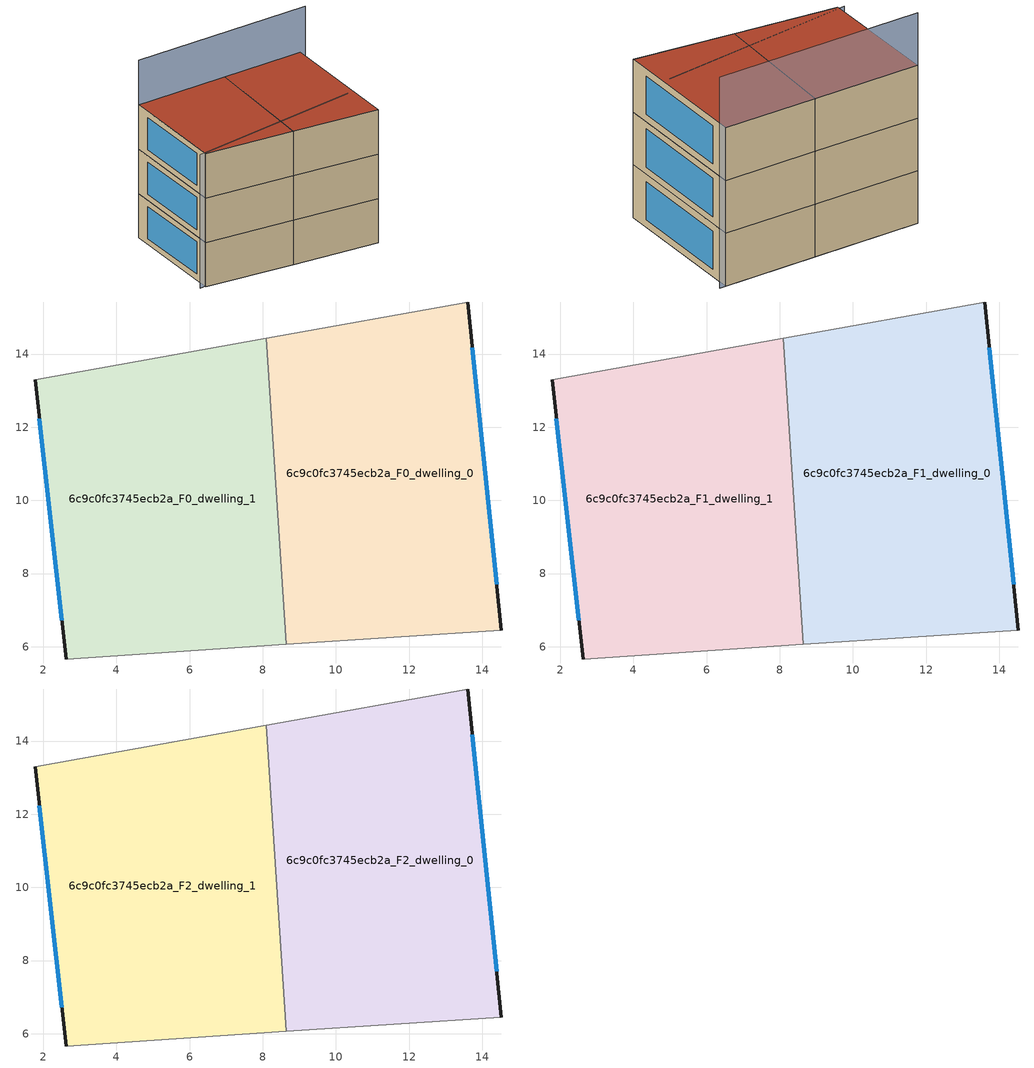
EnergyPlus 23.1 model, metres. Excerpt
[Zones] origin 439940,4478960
6c9c0fc3745ecb2a_F0_dwelling_0
 floor ground (EU_floor_Construction): 13.6,15.42 14.52,6.46 8.64,6.07 8.09,14.43 z0
 wall outside (EU_wall_Construction): 14.52,6.46 13.6,15.42 z0:3
 wall adiabatic (EU_wall_Construction): 13.6,15.42 8.09,14.43 / 8.64,6.07 14.52,6.46 z0:3
 wall to 6c9c0fc3745ecb2a_F0_dwelling_1 (EU_wall_Construction): 8.09,14.43 8.64,6.07 z0:3
 window (EU_Window_Construction): 14.4,7.7 13.73,14.18 z0.42:2.58
6c9c0fc3745ecb2a_F0_dwelling_1
 floor ground (EU_floor_Construction): 8.09,14.43 8.64,6.07 2.62,5.67 1.78,13.3 z0
 wall outside (EU_wall_Construction): 1.78,13.3 2.62,5.67 z0:3
 wall adiabatic (EU_wall_Construction): 8.09,14.43 1.78,13.3 / 2.62,5.67 8.64,6.07 z0:3
 window (EU_Window_Construction): 1.89,12.24 2.5,6.72 z0.42:2.58
6c9c0fc3745ecb2a_F1_dwelling_0
 floor to 6c9c0fc3745ecb2a_F0_dwelling_0 (EU_floor_Construction): 13.6,15.42 14.52,6.46 8.64,6.07 8.09,14.43 z3
 wall outside (EU_wall_Construction): 14.52,6.46 13.6,15.42 z3:6
 wall adiabatic (EU_wall_Construction): 13.6,15.42 8.09,14.43 / 8.64,6.07 14.52,6.46 z3:6
 wall to 6c9c0fc3745ecb2a_F1_dwelling_1 (EU_wall_Construction): 8.09,14.43 8.64,6.07 z3:6
 window (EU_Window_Construction): 14.4,7.7 13.73,14.18 z3.42:5.58
6c9c0fc3745ecb2a_F1_dwelling_1
 floor to 6c9c0fc3745ecb2a_F0_dwelling_1 (EU_floor_Construction): 8.09,14.43 8.64,6.07 2.62,5.67 1.77,13.3 z3
 wall outside (EU_wall_Construction): 1.78,13.3 2.62,5.67 z3:6
 wall adiabatic (EU_wall_Construction): 8.09,14.43 1.78,13.3 / 2.62,5.67 8.64,6.07 z3:6
 window (EU_Window_Construction): 1.89,12.24 2.5,6.72 z3.42:5.58
6c9c0fc3745ecb2a_F2_dwelling_0
 floor to 6c9c0fc3745ecb2a_F1_dwelling_0 (EU_floor_Construction): 13.6,15.42 14.52,6.46 8.64,6.07 8.09,14.43 z6
 wall outside (EU_wall_Construction): 14.52,6.46 13.6,15.42 z6:9
 wall adiabatic (EU_wall_Construction): 13.6,15.42 8.09,14.43 / 8.64,6.07 14.52,6.46 z6:9
 wall to 6c9c0fc3745ecb2a_F2_dwelling_1 (EU_wall_Construction): 8.09,14.43 8.64,6.07 z6:9
 window (EU_Window_Construction): 14.4,7.7 13.73,14.18 z6.42:8.58
 roof outside (EU_roof_Construction): 14.52,6.46 13.6,15.42 8.09,14.43 8.64,6.07 z9
6c9c0fc3745ecb2a_F2_dwelling_1
 floor to 6c9c0fc3745ecb2a_F1_dwelling_1 (EU_floor_Construction): 8.09,14.43 8.64,6.07 2.62,5.67 1.77,13.3 z6
 wall outside (EU_wall_Construction): 1.78,13.3 2.62,5.67 z6:9
 wall adiabatic (EU_wall_Construction): 8.09,14.43 1.78,13.3 / 2.62,5.67 8.64,6.07 z6:9
 window (EU_Window_Construction): 1.89,12.24 2.5,6.72 z6.42:8.58
 roof outside (EU_roof_Construction): 8.64,6.07 8.09,14.43 1.78,13.3 2.62,5.67 z9
shading: 2.26,5.68 13.79,9.22 z0:9; 13.97,15.49 1.77,13.3 z0:12
[Building]
EU S2 Campaign: North Axis=0; Terrain=City; Solar Distribution=FullExterior
[Site:Location]
Madrid: Latitude=40.5; Longitude=-3.5; Time Zone=1; Elevation=609
[SizingPeriod:WeatherFileDays]
AnnualSizingPeriod: Begin Month=1; Begin Day of Month=1; End Month=12; End Day of Month=31; Day of Week for Start Day=Monday; Use Weather File Daylight Saving Period=No; Use Weather File Rain and Snow Indicators=No
[MATERIAL]
EU_InternalMass_Material: Roughness=MediumRough; Thickness=0.1; Conductivity=1; Density=1800; Specific Heat=900; Thermal Absorptance=0.9; Solar Absorptance=0.7; Visible Absorptance=0.7
[MATERIAL:NOMASS] Roughness=MediumRough; Thermal Absorptance=0.9; Solar Absorptance=0.7; Visible Absorptance=0.7
Name | Thermal Resistance
EU_wall_NoMass | 1.60022
EU_roof_NoMass | 1.57597
EU_floor_NoMass | 0.470652
[WINDOWMATERIAL:SIMPLEGLAZINGSYSTEM]
EU_Window_SimpleGlazing: UFactor=3.28802; Solar Heat Gain Coefficient=0.85; Visible Transmittance=0.85
[CONSTRUCTION]
EU_wall_Construction: EU_wall_NoMass
EU_roof_Construction: EU_roof_NoMass
EU_floor_Construction: EU_floor_NoMass
EU_InternalMass_Construction: EU_InternalMass_Material
EU_Window_Construction: EU_Window_SimpleGlazing
[ZONE] Type=1; Multiplier=1; Ceiling Height=autocalculate; Floor Area=autocalculate; Part of Total Floor Area=Yes
Name | Volume
6c9c0fc3745ecb2a_F0_dwelling_0; 6c9c0fc3745ecb2a_F1_dwelling_1; 6c9c0fc3745ecb2a_F2_dwelling_1 | 149.641
6c9c0fc3745ecb2a_F1_dwelling_0; 6c9c0fc3745ecb2a_F2_dwelling_0 | 149.642
6c9c0fc3745ecb2a_F0_dwelling_1 | 149.64
[INTERNALMASS] Construction=EU_InternalMass_Construction
Name | Zone or ZoneList | Surface Area
6c9c0fc3745ecb2a_F0_dwelling_0_EU_InternalMass | 6c9c0fc3745ecb2a_F0_dwelling_0 | 49.8806
6c9c0fc3745ecb2a_F0_dwelling_1_EU_InternalMass | 6c9c0fc3745ecb2a_F0_dwelling_1 | 49.8801
6c9c0fc3745ecb2a_F1_dwelling_0_EU_InternalMass | 6c9c0fc3745ecb2a_F1_dwelling_0 | 49.8806
6c9c0fc3745ecb2a_F1_dwelling_1_EU_InternalMass | 6c9c0fc3745ecb2a_F1_dwelling_1 | 49.8801
6c9c0fc3745ecb2a_F2_dwelling_0_EU_InternalMass | 6c9c0fc3745ecb2a_F2_dwelling_0 | 49.8806
6c9c0fc3745ecb2a_F2_dwelling_1_EU_InternalMass | 6c9c0fc3745ecb2a_F2_dwelling_1 | 49.8801
[OTHEREQUIPMENT] Fuel Type=Electricity; Design Level Calculation Method=Watts/Area; Power per Zone Floor Area=1; Fraction Latent=0; Fraction Radiant=0; Fraction Lost=0; Carbon Dioxide Generation Rate=0; EndUse Subcategory=EU_Step8_InternalGains
Name | Zone or ZoneList or Space or SpaceList | Schedule
EU_Step8_InternalGain_6c9c0fc3745ecb2a_F0_dwelling_0_f000 | 6c9c0fc3745ecb2a_F0_dwelling_0 | EU_Step8_GainSchedule_6c9c0fc3745ecb2a_F0_dwelling_0_f000
EU_Step8_InternalGain_6c9c0fc3745ecb2a_F0_dwelling_1_f000 | 6c9c0fc3745ecb2a_F0_dwelling_1 | EU_Step8_GainSchedule_6c9c0fc3745ecb2a_F0_dwelling_1_f000
EU_Step8_InternalGain_6c9c0fc3745ecb2a_F1_dwelling_0_f000 | 6c9c0fc3745ecb2a_F1_dwelling_0 | EU_Step8_GainSchedule_6c9c0fc3745ecb2a_F1_dwelling_0_f000
EU_Step8_InternalGain_6c9c0fc3745ecb2a_F1_dwelling_1_f000 | 6c9c0fc3745ecb2a_F1_dwelling_1 | EU_Step8_GainSchedule_6c9c0fc3745ecb2a_F1_dwelling_1_f000
EU_Step8_InternalGain_6c9c0fc3745ecb2a_F2_dwelling_0_f000 | 6c9c0fc3745ecb2a_F2_dwelling_0 | EU_Step8_GainSchedule_6c9c0fc3745ecb2a_F2_dwelling_0_f000
EU_Step8_InternalGain_6c9c0fc3745ecb2a_F2_dwelling_1_f000 | 6c9c0fc3745ecb2a_F2_dwelling_1 | EU_Step8_GainSchedule_6c9c0fc3745ecb2a_F2_dwelling_1_f000
[ZONEVENTILATION:DESIGNFLOWRATE] Schedule=EU_AlwaysOn; Design Flow Rate Calculation Method=AirChanges/Hour; Air Changes per Hour=0.480704; Ventilation Type=Natural; Fan Pressure Rise=0; Fan Total Efficiency=1; Constant Term Coefficient=1; Temperature Term Coefficient=0; Velocity Term Coefficient=0; Velocity Squared Term Coefficient=0; Minimum Indoor Temperature=-100; Maximum Indoor Temperature=100; Delta Temperature=-100; Minimum Outdoor Temperature=-100; Maximum Outdoor Temperature=100; Maximum Wind Speed=40
Name | Zone or ZoneList or Space or SpaceList
EU_ConstantAir_6c9c0fc3745ecb2a_F0_dwelling_0 | 6c9c0fc3745ecb2a_F0_dwelling_0
EU_ConstantAir_6c9c0fc3745ecb2a_F0_dwelling_1 | 6c9c0fc3745ecb2a_F0_dwelling_1
EU_ConstantAir_6c9c0fc3745ecb2a_F1_dwelling_0 | 6c9c0fc3745ecb2a_F1_dwelling_0
EU_ConstantAir_6c9c0fc3745ecb2a_F1_dwelling_1 | 6c9c0fc3745ecb2a_F1_dwelling_1
EU_ConstantAir_6c9c0fc3745ecb2a_F2_dwelling_0 | 6c9c0fc3745ecb2a_F2_dwelling_0
EU_ConstantAir_6c9c0fc3745ecb2a_F2_dwelling_1 | 6c9c0fc3745ecb2a_F2_dwelling_1
[HVACTEMPLATE:THERMOSTAT] Constant Heating Setpoint=20; Constant Cooling Setpoint=50
EU_HeatOnly_6c9c0fc3745ecb2a_F0_dwelling_0; EU_HeatOnly_6c9c0fc3745ecb2a_F0_dwelling_1; EU_HeatOnly_6c9c0fc3745ecb2a_F1_dwelling_0; EU_HeatOnly_6c9c0fc3745ecb2a_F1_dwelling_1; EU_HeatOnly_6c9c0fc3745ecb2a_F2_dwelling_0; EU_HeatOnly_6c9c0fc3745ecb2a_F2_dwelling_1
[HVACTEMPLATE:ZONE:IDEALLOADSAIRSYSTEM] System Availability Schedule=EU_AlwaysOn; Maximum Heating Supply Air Temperature=50; Minimum Cooling Supply Air Temperature=13; Maximum Heating Supply Air Humidity Ratio=0.0156; Minimum Cooling Supply Air Humidity Ratio=0.0077; Heating Limit=NoLimit; Cooling Limit=NoLimit; Heating Availability Schedule=EU_AlwaysOn; Cooling Availability Schedule=EU_CoolingOff; Dehumidification Control Type=ConstantSensibleHeatRatio; Cooling Sensible Heat Ratio=0.7; Dehumidification Setpoint=60; Humidification Control Type=None; Humidification Setpoint=30; Outdoor Air Method=None; Outdoor Air Flow Rate per Person=0.00944; Outdoor Air Flow Rate per Zone Floor Area=0; Outdoor Air Flow Rate per Zone=0; Demand Controlled Ventilation Type=None; Outdoor Air Economizer Type=NoEconomizer; Heat Recovery Type=None; Sensible Heat Recovery Effectiveness=0.7; Latent Heat Recovery Effectiveness=0.65
Name | Template Thermostat
6c9c0fc3745ecb2a_F0_dwelling_0 | EU_HeatOnly_6c9c0fc3745ecb2a_F0_dwelling_0
6c9c0fc3745ecb2a_F0_dwelling_1 | EU_HeatOnly_6c9c0fc3745ecb2a_F0_dwelling_1
6c9c0fc3745ecb2a_F1_dwelling_0 | EU_HeatOnly_6c9c0fc3745ecb2a_F1_dwelling_0
6c9c0fc3745ecb2a_F1_dwelling_1 | EU_HeatOnly_6c9c0fc3745ecb2a_F1_dwelling_1
6c9c0fc3745ecb2a_F2_dwelling_0 | EU_HeatOnly_6c9c0fc3745ecb2a_F2_dwelling_0
6c9c0fc3745ecb2a_F2_dwelling_1 | EU_HeatOnly_6c9c0fc3745ecb2a_F2_dwelling_1
[SIZING:ZONE] Zone Cooling Design Supply Air Temperature Input Method=SupplyAirTemperature; Zone Cooling Design Supply Air Temperature=13; Zone Heating Design Supply Air Temperature Input Method=SupplyAirTemperature; Zone Heating Design Supply Air Temperature=50; Zone Cooling Design Supply Air Humidity Ratio=0.008; Zone Heating Design Supply Air Humidity Ratio=0.008; Cooling Design Air Flow Method=DesignDay; Cooling Design Air Flow Rate=0; Cooling Minimum Air Flow per Zone Floor Area=0.000762; Cooling Minimum Air Flow=0; Cooling Minimum Air Flow Fraction=0.2; Heating Design Air Flow Method=DesignDay; Heating Design Air Flow Rate=0; Heating Maximum Air Flow per Zone Floor Area=0.002032; Heating Maximum Air Flow=0.141576; Heating Maximum Air Flow Fraction=0.3; Account for Dedicated Outdoor Air System=No; Dedicated Outdoor Air System Control Strategy=NeutralSupplyAir; Dedicated Outdoor Air Low Setpoint Temperature for Design=autosize; Dedicated Outdoor Air High Setpoint Temperature for Design=autosize; Zone Load Sizing Method=Sensible Load Only No Latent Load; Zone Latent Cooling Design Supply Air Humidity Ratio Input Method=HumidityRatioDifference; Zone Cooling Design Supply Air Humidity Ratio Difference=0.005; Zone Latent Heating Design Supply Air Humidity Ratio Input Method=HumidityRatioDifference; Zone Humidification Design Supply Air Humidity Ratio Difference=0.005
6c9c0fc3745ecb2a_F0_dwelling_0; 6c9c0fc3745ecb2a_F0_dwelling_1; 6c9c0fc3745ecb2a_F1_dwelling_0; 6c9c0fc3745ecb2a_F1_dwelling_1; 6c9c0fc3745ecb2a_F2_dwelling_0; 6c9c0fc3745ecb2a_F2_dwelling_1
[SCHEDULE:CONSTANT]
Name | Hourly Value
EU_AlwaysOn | 1
EU_CoolingOff | 0
[SCHEDULE:FILE] Column Number=1; Rows to Skip at Top=0; Number of Hours of Data=8760; Column Separator=Comma; Interpolate to Timestep=No; Minutes per Item=60; Adjust Schedule for Daylight Savings=Yes
Name | File
EU_Step8_GainSchedule_6c9c0fc3745ecb2a_F0_dwelling_0_f000 | ../../schedules/6c9c0fc3745ecb2a/6c9c0fc3745ecb2a_F0_dwelling_0_f000_gain.csv
EU_Step8_GainSchedule_6c9c0fc3745ecb2a_F0_dwelling_1_f000 | ../../schedules/6c9c0fc3745ecb2a/6c9c0fc3745ecb2a_F0_dwelling_1_f000_gain.csv
EU_Step8_GainSchedule_6c9c0fc3745ecb2a_F1_dwelling_0_f000 | ../../schedules/6c9c0fc3745ecb2a/6c9c0fc3745ecb2a_F1_dwelling_0_f000_gain.csv
EU_Step8_GainSchedule_6c9c0fc3745ecb2a_F1_dwelling_1_f000 | ../../schedules/6c9c0fc3745ecb2a/6c9c0fc3745ecb2a_F1_dwelling_1_f000_gain.csv
EU_Step8_GainSchedule_6c9c0fc3745ecb2a_F2_dwelling_0_f000 | ../../schedules/6c9c0fc3745ecb2a/6c9c0fc3745ecb2a_F2_dwelling_0_f000_gain.csv
EU_Step8_GainSchedule_6c9c0fc3745ecb2a_F2_dwelling_1_f000 | ../../schedules/6c9c0fc3745ecb2a/6c9c0fc3745ecb2a_F2_dwelling_1_f000_gain.csv
